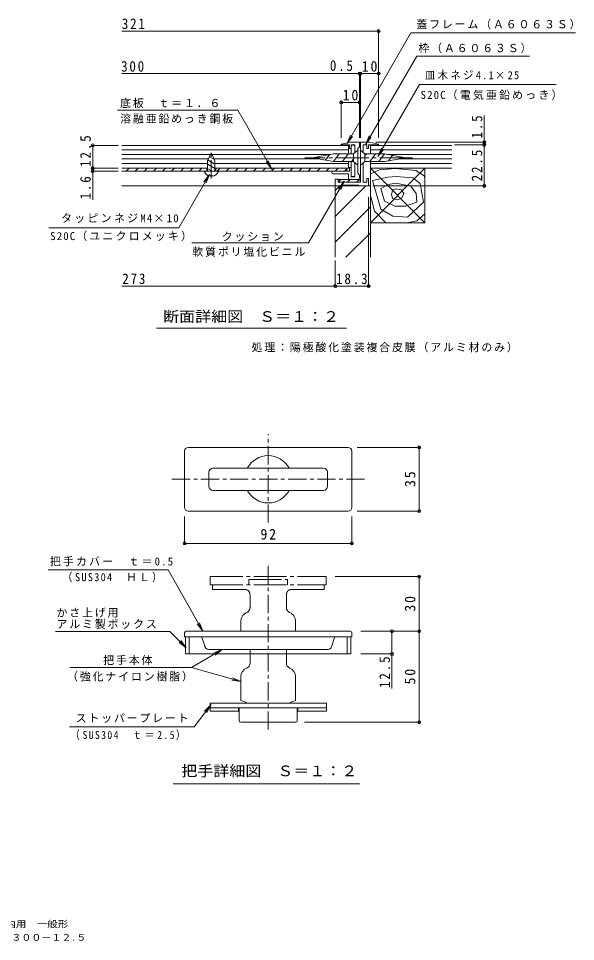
# Model space of a CAD drawing. Units: millimetres, scale not verified. Extents: x -290 to 322, y -273 to 235.
# Drawn here: x 16 to 322, y -273 to 235 of the extents above; entities that cross this region are included whole.
import ezdxf
from ezdxf.enums import TextEntityAlignment as Align

# ---------------------------------------------------------------- set-up
doc = ezdxf.new("R2010")
doc.units = ezdxf.units.MM
doc.header["$LTSCALE"] = 2
doc.header["$PDMODE"] = 32
doc.header["$PDSIZE"] = 1.6
doc.linetypes.add('CHAIN1', pattern=[8, 5, -1, 1, -1])
doc.linetypes.add('CHAIN2', pattern=[12, 9, -1, 1, -1])
for name, color, linetype, lineweight in [('D-1', 2, 'Continuous', 9), ('D-2', 3, 'Continuous', 9), ('D-4', 7, 'Continuous', 9), ('D-5', 7, 'Continuous', 9), ('D-6', 6, 'Continuous', 5)]:
    doc.layers.add(name, color=color, linetype=linetype, lineweight=lineweight)
doc.layers.add('F-5', color=7, linetype='Continuous')
doc.styles.add('ＭＳ ゴシック', font='')
doc.styles.get('ＭＳ ゴシック').set_extended_font_data('MS Gothic')

msp = doc.modelspace()

# ---------------------------------------------------------------- linework, layer by layer
at = {"layer": 'D-1'}
for p, q in [((209.054, 166.662), (204.054, 166.662)), ((204.054, 166.662), (204.054, 144.662)), ((207.554, 165.162), (205.554, 165.162)), ((205.554, 165.162), (205.554, 160.954)), ((207.554, 165.162), (207.554, 163.162)), ((214.054, 165.662), (209.054, 166.662)), ((209.554, 164.962), (209.554, 160.212)), ((204.054, 162.262), (206.404, 160.212)), ((206.404, 160.212), (217.387, 160.212)), ((206.404, 158.958), (207.367, 160.212)), ((206.404, 160.212), (206.404, 156.112)), ((209.219, 156.112), (212.367, 160.212)), ((214.219, 156.112), (217.367, 160.212)), ((217.387, 160.212), (228.962, 158.162)), ((217.387, 156.112), (228.962, 158.162)), ((219.545, 156.537), (221.752, 159.411)), ((225.294, 157.513), (226.172, 158.656)), ((206.404, 156.112), (204.054, 154.062)), ((205.554, 155.371), (205.554, 144.662)), ((206.404, 156.112), (217.387, 156.112)), ((209.554, 156.112), (209.554, 152.462)), ((72.832, 142.662), (208.554, 142.662)), ((191.754, 146.362), (191.754, 144.662)), ((191.754, 144.662), (204.054, 144.662)), ((191.904, 146.162), (203.904, 146.162)), ((191.904, 146.162), (191.904, 144.662)), ((191.904, 144.689), (193.378, 146.162)), ((193.254, 142.662), (193.754, 143.162)), ((193.754, 143.162), (202.854, 143.162)), ((196.877, 144.662), (198.378, 146.162)), ((201.877, 144.662), (203.377, 146.162)), ((203.354, 142.662), (202.854, 143.162)), ((203.904, 146.162), (203.904, 144.662)), ((205.554, 144.662), (207.554, 144.662)), ((208.554, 146.662), (207.554, 146.662)), ((207.554, 144.662), (207.554, 146.662)), ((208.554, 142.662), (208.554, 146.662))]:
    msp.add_line(p, q, dxfattribs=at)
for points in [[(208.554, 165.162), (208.554, 163.162), (207.554, 163.162)], [(214.054, 165.662), (214.054, 165.162), (208.554, 165.162)], [(191.754, 146.362), (190.254, 146.362), (190.254, 142.662)]]:
    msp.add_lwpolyline(points, dxfattribs=at)
at = {"layer": 'D-2'}
for p, q in [((197.554, 164.962), (72.832, 164.962)), ((197.554, 162.462), (72.832, 162.462)), ((198.054, 165.162), (193.554, 165.162)), ((197.554, 164.962), (197.554, 160.212)), ((198.054, 165.162), (198.054, 163.162)), ((199.054, 163.162), (198.054, 163.162)), ((199.054, 165.162), (199.054, 160.212)), ((201.054, 165.162), (199.054, 165.162)), ((201.054, 165.012), (199.054, 165.012)), ((201.054, 160.954), (201.054, 165.162)), ((202.554, 163.162), (202.554, 149.662)), ((121.651, 159.962), (72.832, 159.962)), ((120.531, 157.462), (72.832, 157.462)), ((122.054, 160.862), (120.054, 156.398)), ((121.067, 158.659), (123.73, 157.122)), ((122.054, 160.862), (124.054, 156.398)), ((187.809, 159.962), (122.457, 159.962)), ((123.577, 157.462), (181.599, 157.462)), ((177.646, 158.162), (189.221, 160.212)), ((189.221, 156.112), (177.646, 158.162)), ((181.314, 158.812), (180.436, 157.668)), ((187.064, 159.788), (184.856, 156.914)), ((200.204, 160.212), (189.221, 160.212)), ((192.39, 160.212), (189.241, 156.112)), ((197.39, 160.212), (194.241, 156.112)), ((200.204, 157.367), (199.241, 156.112)), ((202.554, 162.262), (200.204, 160.212)), ((200.204, 160.212), (200.204, 156.112)), ((120.054, 154.962), (72.832, 154.962)), ((120.054, 152.462), (72.832, 152.462)), ((75.252, 150.862), (76.852, 152.462)), ((80.252, 150.862), (81.852, 152.462)), ((85.252, 150.862), (86.852, 152.462)), ((90.252, 150.862), (91.852, 152.462)), ((95.252, 150.862), (96.852, 152.462)), ((100.252, 150.862), (101.852, 152.462)), ((105.252, 150.862), (106.852, 152.462)), ((110.252, 150.862), (111.852, 152.462)), ((115.252, 150.862), (116.852, 152.462)), ((119.554, 150.862), (119.554, 152.462)), ((120.054, 150.862), (120.054, 156.398)), ((120.054, 154.605), (124.054, 152.295)), ((120.054, 152.285), (122.52, 150.862)), ((120.242, 156.816), (124.054, 154.615)), ((124.054, 150.862), (124.054, 156.398)), ((124.054, 154.962), (197.554, 154.962)), ((124.054, 152.462), (197.554, 152.462)), ((124.554, 150.862), (124.554, 152.462)), ((125.252, 150.862), (126.852, 152.462)), ((130.252, 150.862), (131.852, 152.462)), ((135.252, 150.862), (136.852, 152.462)), ((140.252, 150.862), (141.852, 152.462)), ((145.252, 150.862), (146.852, 152.462)), ((150.252, 150.862), (151.852, 152.462)), ((155.252, 150.862), (156.852, 152.462)), ((160.252, 150.862), (161.852, 152.462)), ((165.252, 150.862), (166.852, 152.462)), ((170.252, 150.862), (171.852, 152.462)), ((175.252, 150.862), (176.852, 152.462)), ((180.252, 150.862), (181.852, 152.462)), ((185.252, 150.862), (186.852, 152.462)), ((200.204, 156.112), (189.221, 156.112)), ((190.252, 150.862), (191.852, 152.462)), ((196.554, 152.462), (196.554, 150.862)), ((197.554, 156.112), (197.554, 152.462)), ((199.054, 152.862), (198.054, 152.862)), ((198.054, 150.862), (198.054, 152.862)), ((199.054, 147.662), (199.054, 156.112)), ((200.204, 156.112), (202.554, 154.062)), ((201.054, 155.37), (201.054, 147.662)), ((198.054, 150.862), (72.832, 150.862)), ((118.254, 150.362), (118.254, 150.862)), ((122.554, 148.393), (121.554, 148.393)), ((121.554, 147.992), (121.554, 148.393)), ((122.554, 147.992), (122.554, 148.393)), ((125.854, 150.362), (125.854, 150.862)), ((195.252, 150.862), (196.554, 152.164)), ((201.054, 147.812), (199.054, 147.812)), ((201.054, 147.662), (199.054, 147.662)), ((203.554, 148.662), (202.554, 149.662)), ((203.554, 148.662), (203.554, 147.162)), ((107.343, -34.032), (107.343, -3.032)), ((197.343, -1.032), (109.343, -1.032)), ((199.343, -34.032), (199.343, -3.032)), ((120.743, -22.432), (120.743, -14.632)), ((183.743, -12.432), (122.943, -12.432)), ((185.943, -22.432), (185.943, -14.632)), ((183.743, -24.632), (122.943, -24.632)), ((109.343, -36.032), (197.343, -36.032)), ((107.343, -102.932), (107.343, -105.032)), ((189.782, -105.032), (107.343, -105.032)), ((107.843, -105.032), (107.843, -114.532)), ((198.443, -102.032), (108.243, -102.032)), ((109.843, -105.032), (109.843, -114.532)), ((116.904, -105.393), (118.243, -109.532)), ((189.782, -105.393), (188.443, -109.532)), ((190.262, -105.032), (199.343, -105.032)), ((196.843, -105.032), (196.843, -114.532)), ((198.843, -105.032), (198.843, -114.532)), ((199.343, -102.932), (199.343, -105.032)), ((198.843, -114.532), (107.843, -114.532)), ((120.743, -112.032), (185.943, -112.032)), ((143.343, -119.532), (143.343, -112.032)), ((163.343, -119.532), (163.343, -112.032)), ((138.343, -126.932), (138.343, -140.132)), ((168.343, -126.948), (168.343, -140.132)), ((121.343, -141.532), (185.343, -141.532)), ((121.343, -141.532), (121.343, -146.032)), ((138.343, -140.132), (141.343, -141.232)), ((141.343, -141.232), (141.343, -141.532)), ((168.343, -140.132), (165.343, -141.232)), ((165.343, -141.232), (165.343, -141.532)), ((185.343, -141.532), (185.343, -146.032)), ((121.343, -144.032), (185.343, -144.032)), ((121.343, -146.032), (137.093, -146.032)), ((137.093, -144.032), (137.093, -146.032)), ((137.343, -151.032), (137.343, -144.032)), ((169.343, -151.032), (169.343, -144.032)), ((169.593, -144.032), (169.593, -146.032)), ((169.593, -146.032), (185.343, -146.032)), ((168.343, -152.032), (138.343, -152.032))]:
    msp.add_line(p, q, dxfattribs=at)
at = {"layer": 'D-2', "linetype": 'CHAIN1'}
for p, q in [((122.054, 146.74), (122.054, 161.918)), ((153.343, -42.333), (153.343, 6.302)), ((100.375, -18.532), (206.625, -18.532)), ((153.343, -66.088), (153.343, -157.85))]:
    msp.add_line(p, q, dxfattribs=at)
at = {"layer": 'D-2', "linetype": 'CHAIN2'}
for p, q in [((232.685, 158.162), (173.503, 158.162)), ((121.443, -72.032), (185.243, -72.032)), ((121.443, -72.032), (121.443, -76.532)), ((142.743, -73.532), (163.943, -73.532)), ((142.743, -73.532), (142.743, -76.532)), ((163.943, -73.532), (163.943, -76.532)), ((185.243, -72.032), (185.243, -76.532)), ((121.443, -76.532), (185.243, -76.532)), ((122.643, -76.532), (122.643, -79.032)), ((140.343, -79.032), (122.643, -79.032)), ((166.343, -79.032), (184.043, -79.032)), ((184.043, -76.532), (184.043, -79.032)), ((143.343, -89.032), (143.343, -82.032)), ((163.343, -89.032), (163.343, -82.032)), ((138.343, -96.432), (138.343, -102.032)), ((168.343, -96.448), (168.343, -102.032))]:
    msp.add_line(p, q, dxfattribs=at)
at = {"layer": 'D-2', "color": 2}
msp.add_line((124.054, 152.462), (196.554, 152.462), dxfattribs=at)
at = {"layer": 'D-2'}
for points in [[(203.554, 166.662), (198.554, 166.662), (193.554, 165.662), (193.554, 165.162)], [(203.554, 166.662), (203.554, 164.162), (202.554, 163.162)], [(197.554, 146.662), (197.554, 149.362), (189.104, 149.362)]]:
    msp.add_lwpolyline(points, dxfattribs=at)
for centre, radius, start, end in [((122.054, 152.17), 4.208, 205.44878, 263.17632), ((122.054, 152.17), 4.208, 276.82368, 334.55122), ((189.104, 150.112), 0.75, 90, 270), ((202.554, 147.162), 1, 270, 0), ((198.054, 146.662), 0.5, 180, 270), ((109.343, -3.032), 2, 90, 180), ((197.343, -3.032), 2, 0, 90), ((153.343, -18.532), 13, 27.9843, 152.0157), ((122.943, -14.632), 2.2, 90, 180), ((183.743, -14.632), 2.2, 0, 90), ((122.943, -22.432), 2.2, 180, 270), ((153.343, -18.532), 13, 207.9843, 332.0157), ((183.743, -22.432), 2.2, 270, 0), ((109.343, -34.032), 2, 180, 270), ((197.343, -34.032), 2, 270, 0), ((108.243, -102.932), 0.9, 90, 180), ((116.424, -105.532), 0.5, 16.1008, 90), ((190.262, -105.532), 0.5, 90, 163.8992), ((198.443, -102.932), 0.9, 0, 90), ((120.743, -109.532), 2.5, 180, 270), ((185.943, -109.532), 2.5, 270, 0), ((140.343, -119.532), 3, 292.02405, 0), ((166.343, -119.532), 3, 180, 247.97595), ((143.343, -126.948), 5, 112.02434, 180), ((163.343, -126.948), 5, 0, 67.97566), ((138.343, -151.032), 1, 180, 270), ((168.343, -151.032), 1, 270, 0)]:
    msp.add_arc(centre, radius, start, end, dxfattribs=at)
at = {"layer": 'D-2', "linetype": 'CHAIN2'}
for centre, radius, start, end in [((140.343, -82.032), 3, 0, 90), ((166.343, -82.032), 3, 90, 180), ((140.343, -89.032), 3, 292.02405, 0), ((166.343, -89.032), 3, 180, 247.97595), ((143.343, -96.448), 5, 112.02371, 180), ((163.343, -96.448), 5, 0, 67.97629)]:
    msp.add_arc(centre, radius, start, end, dxfattribs=at)
at = {"layer": 'D-4'}
for p, q in [((214.054, 169.017), (214.054, 228.39)), ((72.832, 227.79), (214.054, 227.79)), ((72.832, 204.369), (214.054, 204.369)), ((203.554, 169.017), (203.554, 204.969)), ((204.054, 169.017), (204.054, 204.969)), ((193.554, 169.017), (193.554, 189.178)), ((193.554, 188.578), (203.554, 188.578)), ((272.157, 142.662), (272.157, 181.447)), ((70.819, 164.962), (56.27, 164.962)), ((56.87, 134.965), (56.87, 164.962)), ((212.563, 166.662), (272.757, 166.662)), ((255.874, 165.162), (272.757, 165.162)), ((70.819, 152.462), (56.27, 152.462)), ((70.819, 150.862), (56.27, 150.862)), ((210.805, 142.662), (272.757, 142.662)), ((208.554, 136.557), (208.554, 87.047)), ((190.254, 101.622), (190.254, 87.047)), ((72.832, 87.647), (208.554, 87.647)), ((91.912, 64.526), (196.484, 64.526)), ((202.343, -1.032), (236.953, -1.032)), ((236.353, -36.032), (236.353, -1.032)), ((107.343, -39.032), (107.343, -54.334)), ((199.343, -39.032), (199.343, -54.334)), ((202.343, -36.032), (236.953, -36.032)), ((107.343, -53.734), (199.343, -53.734)), ((190.243, -72.032), (236.953, -72.032)), ((236.353, -152.032), (236.353, -72.032)), ((204.343, -102.032), (236.953, -102.032)), ((221.431, -133.534), (221.431, -102.032)), ((204.343, -114.532), (222.031, -114.532)), ((173.343, -152.032), (236.953, -152.032)), ((203.776, -185.968), (101.023, -185.968))]:
    msp.add_line(p, q, dxfattribs=at)
for p in [(214.054, 227.79), (203.554, 204.369), (204.054, 204.369), (214.054, 204.369), (193.554, 188.578), (203.554, 188.578), (272.157, 166.662), (56.87, 164.962), (272.157, 165.162), (56.87, 152.462), (56.87, 150.862), (272.157, 142.662), (190.254, 87.647), (208.554, 87.647), (236.353, -1.032), (236.353, -36.032), (107.343, -53.734), (199.343, -53.734), (236.353, -72.032), (221.431, -102.032), (236.353, -102.032), (221.431, -114.532), (236.353, -152.032)]:
    msp.add_point(p, dxfattribs=at)
at = {"layer": 'D-5'}
for p, q in [((231.862, 226.779), (196.713, 165.899)), ((322.379, 226.779), (231.862, 226.779)), ((235.002, 214.045), (207.019, 165.577)), ((235.002, 214.045), (297.054, 214.045)), ((236.566, 198.392), (213.704, 158.795)), ((236.566, 198.392), (311.745, 198.392)), ((70.446, 184.254), (136.657, 184.254)), ((136.657, 184.254), (155.323, 151.925)), ((196.713, 165.899), (198.626, 170.518)), ((196.713, 165.899), (199.757, 169.865)), ((207.019, 165.577), (208.932, 170.196)), ((207.019, 165.577), (210.063, 169.544)), ((213.704, 158.795), (215.618, 163.414)), ((213.704, 158.795), (216.748, 162.761)), ((155.323, 151.925), (152.279, 155.891)), ((155.323, 151.925), (153.409, 156.544)), ((104.173, 119.674), (121.07, 148.94)), ((121.07, 148.94), (118.026, 144.973)), ((121.07, 148.94), (119.157, 144.32)), ((175.54, 111.321), (195.141, 145.27)), ((195.141, 145.27), (192.097, 141.303)), ((195.141, 145.27), (193.228, 140.651)), ((32.628, 119.674), (104.173, 119.674)), ((175.54, 111.321), (111.297, 111.321)), ((32.302, -68.322), (98.281, -68.322)), ((108.294, -111.182), (105.256, -107.211)), ((128.074, -112.032), (123.472, -113.985)), ((44.326, -121.974), (111.192, -121.974)), ((138.343, -129.627), (133.749, -127.654)), ((121.889, -142.354), (118.378, -145.914)), ((44.067, -154.501), (112.701, -154.501))]:
    msp.add_line(p, q, dxfattribs=at)
at = {"layer": 'D-5', "linetype": 'CHAIN2'}
msp.add_line((117.358, -102.032), (115.484, -97.396), dxfattribs=at)
at = {"layer": 'D-5'}
for points in [[(98.281, -68.322), (117.358, -102.032), (114.348, -98.039)], [(36.369, -102.114), (99.25, -102.114), (108.294, -111.182), (104.332, -108.133)], [(111.192, -121.974), (128.074, -112.032), (124.134, -115.11)], [(111.192, -121.974), (138.343, -129.627), (133.395, -128.91)], [(112.701, -154.501), (121.889, -142.354), (119.419, -146.701)]]:
    msp.add_lwpolyline(points, dxfattribs=at)
at = {"layer": 'D-6'}
for p, q in [((254.408, 164.962), (209.554, 164.962)), ((254.408, 162.462), (209.554, 162.462)), ((254.408, 159.962), (218.799, 159.962)), ((254.408, 157.462), (225.294, 157.462)), ((254.408, 154.962), (209.554, 154.962)), ((209.554, 103.468), (209.554, 152.462)), ((209.554, 152.462), (239.554, 122.462)), ((239.554, 152.462), (209.554, 122.462)), ((209.554, 152.462), (254.408, 152.462)), ((214.581, 151.462), (223.278, 152.204)), ((223.278, 152.204), (234.626, 151.144)), ((209.554, 149.262), (214.581, 151.462)), ((219.236, 147.459), (223.743, 147.815)), ((223.743, 147.815), (232.878, 147.104)), ((236.911, 144.019), (232.878, 147.104)), ((234.626, 151.144), (239.08, 148.174)), ((239.08, 148.174), (239.554, 146.698)), ((190.254, 142.662), (190.254, 103.468)), ((190.254, 140.104), (192.812, 142.662)), ((190.354, 126.062), (206.954, 142.662)), ((208.554, 142.662), (209.554, 142.662)), ((209.554, 137.496), (211.824, 128.871)), ((190.254, 111.82), (209.554, 131.12)), ((211.824, 128.871), (218.036, 122.462)), ((239.554, 127.371), (235.05, 123.463)), ((235.05, 123.463), (229.548, 122.462)), ((196.045, 103.468), (209.554, 116.978))]:
    msp.add_line(p, q, dxfattribs=at)
for points in [[(239.554, 152.462), (239.554, 122.462), (209.554, 122.462)], [(236.911, 144.019), (238.69, 133.817), (230.031, 125.514), (221.845, 125.988), (215.321, 129.903), (210.753, 145.728), (219.236, 147.459)]]:
    msp.add_lwpolyline(points, dxfattribs=at)
for points in [[(215.202, 141.172), (219.354, 143.426), (223.625, 144.257), (231.81, 142.596), (234.657, 138.562), (235.132, 133.817), (228.844, 131.563), (223.032, 131.563), (217.338, 134.292)], [(226.775, 136.058), (224.64, 134.991), (221.674, 135.821), (221.2, 138.075), (221.912, 140.448), (223.572, 141.041), (226.657, 140.448), (227.962, 138.431)]]:
    msp.add_lwpolyline(points, close=True, dxfattribs=at)

# ---------------------------------------------------------------- texts
at = {"layer": 'D-4', "color": 2, "style": 'ＭＳ ゴシック', "width": 1.1}
for s, p in [('断面詳細図\u3000Ｓ＝１：２', (95.574, 66.218)), ('把手詳細図\u3000Ｓ＝１：２', (105.57, -183.468))]:
    msp.add_text(s, height=5.865, dxfattribs=at).set_placement(p, align=Align.BOTTOM_LEFT)
at = {"layer": 'D-4', "color": 2, "char_height": 5.865, "attachment_point": 7, "style": 'ＭＳ ゴシック'}
for s, insert in [('\\T1.27;\\W0.9;321', (72.832, 228.79)), ('\\T1.27;\\W0.9;300', (72.432, 205.369)), ('\\T1.27;\\W0.9;0.5', (187.243, 205.784)), ('\\T1.27;\\W0.95;10', (204.804, 205.369)), ('\\T1.27;\\W0.95;10', (194.304, 189.578)), ('\\T1.27;\\W0.9;273', (73.09, 88.647)), ('\\T1.28;\\W0.9;18.3', (190.654, 88.647)), ('\\T1.27;\\W0.95;92', (149.093, -51.734))]:
    msp.add_mtext(s, dxfattribs=dict(at, insert=insert))
at = {"layer": 'D-4', "color": 2, "char_height": 5.865, "attachment_point": 7, "rotation": 90, "style": 'ＭＳ ゴシック'}
for s, insert in [('\\T1.27;\\W0.9;1.5', (271.157, 168.726)), ('\\T1.28;\\W0.9;12.5', (55.87, 153.097)), ('\\T1.28;\\W0.9;22.5', (271.157, 145.162)), ('\\T1.27;\\W0.9;1.6', (55.87, 135.286)), ('\\T1.27;\\W0.95;35', (234.353, -22.782)), ('\\T1.27;\\W0.95;30', (234.353, -91.282)), ('\\T1.28;\\W0.9;12.5', (220.431, -133.234)), ('\\T1.27;\\W0.95;50', (234.353, -131.282))]:
    msp.add_mtext(s, dxfattribs=dict(at, insert=insert))
at = {"layer": 'D-4', "insert": (144.198, 51.192), "char_height": 4.399, "attachment_point": 7, "style": 'ＭＳ ゴシック'}
msp.add_mtext('\\T1.17;処理：陽極酸化塗装複合皮膜（アルミ材のみ）', dxfattribs=at)
at = {"layer": 'D-5', "char_height": 4.399, "attachment_point": 7, "style": 'ＭＳ ゴシック'}
for s, insert in [('\\T1.17;蓋フレーム（Ａ６０６３Ｓ）', (234.858, 228.695)), ('\\T1.17;枠（Ａ６０６３Ｓ）', (235.958, 215.591)), ('\\T1.23;\\W0.95;皿木ネジ4.1×25', (239.491, 200.826)), ('\\T1.2;S20C（電気亜鉛めっき）', (237.148, 189.873)), ('\\T1.17;底板\u3000ｔ＝１．６', (71.905, 185.447)), ('\\T1.17;溶融亜鉛めっき鋼板', (71.905, 176.918)), ('\\T1.21;タッピンネジM4×10', (39.443, 122.265)), ('\\T1.2;S20C（ユニクロメッキ）', (33.445, 112.311)), ('\\T1.17;クッション', (127.79, 112.163)), ('\\T1.17;軟質ポリ塩化ビニル', (111.646, 103.739)), ('\\T1.2;把手カバー\u3000ｔ＝0.5', (33.266, -66.369)), ('\\T1.24;\\W0.95;（SUS304\u3000ＨＬ）', (40.015, -75.107)), ('\\T1.17;かさ上げ用', (36.926, -94.561)), ('\\T1.17;アルミ製ボックス', (36.926, -100.805)), ('\\T1.17;把手本体', (62.615, -120.665)), ('\\T1.17;（強化ナイロン樹脂）', (42.736, -129.709)), ('\\T1.17;ストッパープレート', (47.441, -152.446)), ('\\T1.27;\\W0.9;（SUS304\u3000ｔ＝2.5）', (44.36, -161.823))]:
    msp.add_mtext(s, dxfattribs=dict(at, insert=insert))
at = {"layer": 'F-5', "style": 'ＭＳ ゴシック'}
for s, width, p in [('フロアーハッチ\u3000フローリング床材用（フローリング厚12.5mm）\u3000屋内用\u3000一般形', 1.15, (-169.368, -265.882)), ('アルミニウム＋スチール製\u3000アルミニウム目地\u3000一般住宅用\u3000ＭＯＦＯ－３００－１２.５', 1.1, (-169.422, -273.214))]:
    msp.add_text(s, height=3.666, dxfattribs=dict(at, width=width)).set_placement(p, align=Align.BOTTOM_LEFT)

doc.saveas('drawing.dxf')
